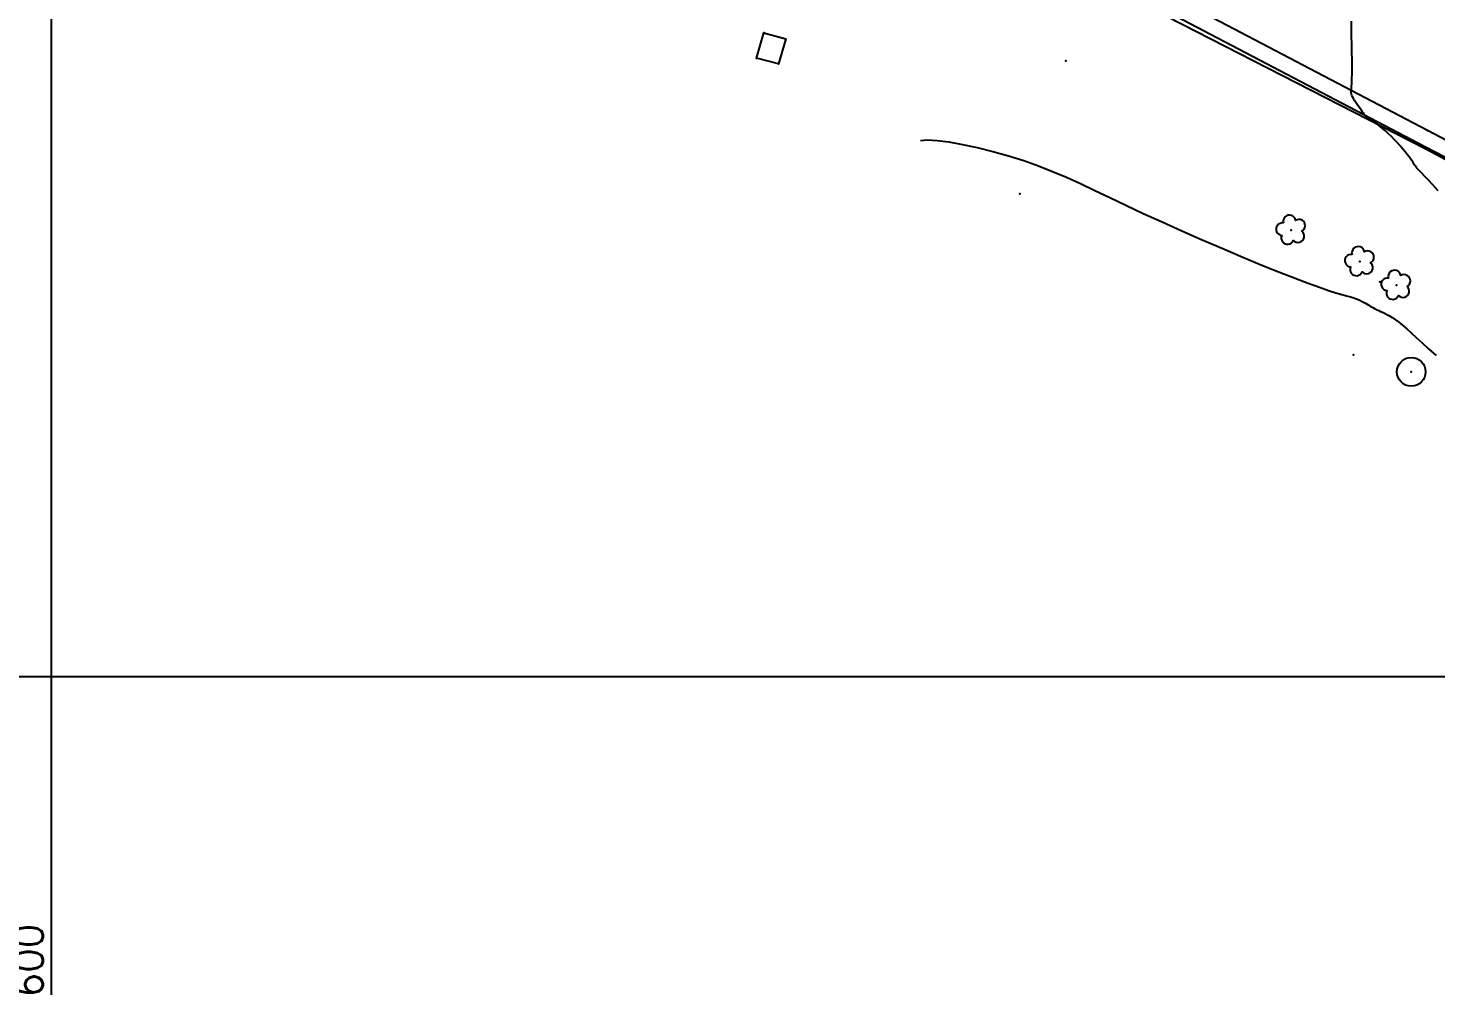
# Model space of a CAD drawing. Header units: metres. Extents: x 820373 to 834957, y 7564678 to 7566875.
# Drawn here: x 821598.8 to 821672.5, y 7564783.8 to 7564833.9 of the extents above; entities that cross this region are included whole.
import ezdxf
from ezdxf.enums import TextEntityAlignment as Align

# ---------------------------------------------------------------- set-up
doc = ezdxf.new("R2010")
doc.units = ezdxf.units.M
for name, color, linetype in [('P-MALHA-IMPAR', 1, 'Continuous'), ('XREF_TOP$0$T-HM-COTA', 252, 'Continuous'), ('XREF_TOP$0$T-HM-CURVA_INTERMEDIÁRIA', 252, 'Continuous'), ('XREF_TOP$0$T-IU-CAIXA', 23, 'Continuous'), ('XREF_TOP$0$T-SI-FAIXA', 23, 'Continuous'), ('XREF_TOP$0$T-SI-PLACA', 252, 'Continuous'), ('XREF_TOP$0$T-SV-GUARD_RAIL', 23, 'Continuous'), ('XREF_TOP$0$T-SV-RUA_PAVIMENTADA', 23, 'Continuous'), ('XREF_TOP$0$T-VE-ÁRVORE_ISOLADA', 92, 'Continuous')]:
    doc.layers.add(name, color=color, linetype=linetype)
doc.styles.add('R60', font='romans.shx', dxfattribs={"height": 1.5})
doc.styles.add('XREF_TOP$0$ROMANS', font='arial.ttf', dxfattribs={"height": 1.5})

# ---------------------------------------------------------------- blocks, each defined once
blk = doc.blocks.new('MALHA-IMPAR')
at = {"layer": 'P-MALHA-IMPAR'}
for p, q in [((821600, 7564770.513), (821600, 7565021.066)), ((821518.069, 7564800), (821899.468, 7564800))]:
    blk.add_line(p, q, dxfattribs=at)
at = {"layer": 'P-MALHA-IMPAR', "style": 'R60'}
blk.add_text('E=821600', height=1.5, rotation=90, dxfattribs=at).set_placement((821600, 7564781.763), align=Align.BOTTOM_CENTER)
blk = doc.blocks.new('XREF_TOP$0$PONTO')
at = {"layer": 'XREF_TOP$0$T-HM-COTA'}
blk.add_point((0, 0), dxfattribs=at)
blk = doc.blocks.new('XREF_TOP$0$PLACA 01')
blk.add_circle((0, 0), 0.75)
at = {"style": 'XREF_TOP$0$ROMANS'}
blk.add_attdef('PL', text='', height=1.5, dxfattribs=at).set_placement((1.5, 0), align=Align.MIDDLE_LEFT)
blk = doc.blocks.new('XREF_TOP$0$ÁRVORE')
blk.add_lwpolyline([(0.529, -0.168, 1.042775), (0.333, 0.459, 1.014331), (-0.324, 0.448, 1.067599), (-0.532, -0.175, 1.030737), (0.001, -0.559, 1.044577)], format="xyb", close=True)
at = {"style": 'XREF_TOP$0$ROMANS'}
blk.add_attdef('ARV', text='', height=1.5, dxfattribs=at).set_placement((1.504, 0.037), align=Align.MIDDLE_LEFT)
blk = doc.blocks.new('XREF_TOP')
at = {"layer": 'XREF_TOP$0$T-HM-CURVA_INTERMEDIÁRIA', "flags": 128}
for points in [[(821645.502, 7564828.066), (821645.861, 7564828.095), (821646.363, 7564828.067), (821646.983, 7564827.986), (821647.692, 7564827.86), (821648.465, 7564827.694), (821649.275, 7564827.492), (821650.095, 7564827.262), (821650.899, 7564827.009), (821651.667, 7564826.737), (821652.407, 7564826.446), (821653.135, 7564826.136), (821653.868, 7564825.805), (821654.621, 7564825.452), (821655.409, 7564825.075), (821656.249, 7564824.675), (821657.156, 7564824.249), (821658.14, 7564823.799), (821659.179, 7564823.334), (821660.248, 7564822.865), (821661.321, 7564822.403), (821662.369, 7564821.959), (821663.367, 7564821.545), (821664.288, 7564821.171), (821665.105, 7564820.85), (821665.799, 7564820.588), (821666.376, 7564820.381), (821666.85, 7564820.22), (821667.236, 7564820.098), (821667.548, 7564820.006), (821667.799, 7564819.935), (821668.003, 7564819.878), (821668.176, 7564819.826), (821668.328, 7564819.773), (821668.463, 7564819.718), (821668.584, 7564819.662), (821668.693, 7564819.606), (821668.79, 7564819.551), (821668.879, 7564819.497), (821668.961, 7564819.446), (821669.038, 7564819.399), (821669.112, 7564819.356), (821669.184, 7564819.316), (821669.257, 7564819.278), (821669.331, 7564819.241), (821669.409, 7564819.204), (821669.493, 7564819.164), (821669.584, 7564819.121), (821669.683, 7564819.073), (821669.793, 7564819.02), (821669.915, 7564818.957), (821670.049, 7564818.882), (821670.197, 7564818.792), (821670.36, 7564818.683), (821670.54, 7564818.552), (821670.737, 7564818.396), (821670.953, 7564818.212), (821671.19, 7564817.997), (821671.454, 7564817.749), (821671.754, 7564817.468), (821672.096, 7564817.154), (821672.489, 7564816.804)], [(821672.605, 7564825.426), (821672.31, 7564825.743), (821672.069, 7564826), (821671.88, 7564826.201), (821671.734, 7564826.355), (821671.624, 7564826.47), (821671.545, 7564826.554), (821671.487, 7564826.617), (821671.445, 7564826.667), (821671.411, 7564826.712), (821671.378, 7564826.759), (821671.345, 7564826.811), (821671.308, 7564826.871), (821671.264, 7564826.939), (821671.212, 7564827.017), (821671.149, 7564827.108), (821671.073, 7564827.212), (821670.981, 7564827.332), (821670.871, 7564827.468), (821670.746, 7564827.618), (821670.608, 7564827.776), (821670.462, 7564827.94), (821670.308, 7564828.104), (821670.152, 7564828.266), (821669.994, 7564828.42), (821669.84, 7564828.564), (821669.69, 7564828.693), (821669.547, 7564828.808), (821669.413, 7564828.91), (821669.289, 7564828.998), (821669.175, 7564829.075), (821669.075, 7564829.14), (821668.989, 7564829.195), (821668.918, 7564829.24), (821668.864, 7564829.276), (821668.823, 7564829.307), (821668.792, 7564829.335), (821668.765, 7564829.364), (821668.741, 7564829.397), (821668.714, 7564829.437), (821668.68, 7564829.489), (821668.637, 7564829.554), (821668.58, 7564829.635), (821668.513, 7564829.73), (821668.44, 7564829.833), (821668.364, 7564829.942), (821668.289, 7564830.051), (821668.22, 7564830.156), (821668.159, 7564830.255), (821668.11, 7564830.341), (821668.077, 7564830.414), (821668.058, 7564830.481), (821668.049, 7564830.552), (821668.05, 7564830.635), (821668.056, 7564830.741), (821668.066, 7564830.879), (821668.076, 7564831.059), (821668.085, 7564831.29), (821668.089, 7564831.579), (821668.09, 7564831.917), (821668.087, 7564832.292), (821668.083, 7564832.692), (821668.076, 7564833.106), (821668.068, 7564833.522), (821668.061, 7564833.927), (821668.053, 7564834.311)]]:
    blk.add_lwpolyline(points, dxfattribs=at)
at = {"layer": 'XREF_TOP$0$T-IU-CAIXA'}
blk.add_polyline3d([(821637.298, 7564833.697, 843.378), (821638.447, 7564833.39, 843.376), (821638.053, 7564832.069, 843.489), (821636.904, 7564832.376, 843.491)], close=True, dxfattribs=at)
at = {"layer": 'XREF_TOP$0$T-SI-FAIXA'}
blk.add_polyline3d([(821732.832, 7564796.647, 844.955), (821709.408, 7564809.009, 844.854), (821690.191, 7564819.037, 844.552), (821672.044, 7564828.584, 844.151), (821655.389, 7564837.337, 843.508), (821636.793, 7564847.122, 842.494), (821619.749, 7564855.617, 841.473), (821602.614, 7564863.299, 840.618), (821579.515, 7564872.404, 839.313)], dxfattribs=at)
at = {"layer": 'XREF_TOP$0$T-SV-GUARD_RAIL', "ltscale": 22}
blk.add_polyline3d([(821732.275, 7564795.811, 844.855), (821708.957, 7564808.147, 844.735), (821689.718, 7564818.112, 844.462), (821671.95, 7564827.615, 844.068), (821655.399, 7564836.085, 843.549), (821636.261, 7564846.227, 842.381), (821619.228, 7564854.35, 841.311), (821611.298, 7564857.124, 841.133)], dxfattribs=at)
at = {"layer": 'XREF_TOP$0$T-SV-RUA_PAVIMENTADA', "ltscale": 22}
blk.add_polyline3d([(821747.893, 7564777.237, 845.068), (821747.125, 7564779.618, 845.05), (821746.163, 7564781.927, 845.032), (821745.015, 7564784.15, 845.015), (821743.688, 7564786.27, 844.998), (821742.19, 7564788.274, 844.982), (821740.524, 7564790.157, 844.966), (821738.707, 7564791.895, 844.95), (821736.753, 7564793.478, 844.935), (821734.675, 7564794.893, 844.92), (821732.487, 7564796.131, 844.905), (821709.11, 7564808.497, 844.825), (821689.959, 7564818.384, 844.547), (821671.929, 7564827.72, 844.108), (821655.609, 7564836.287, 843.547), (821636.557, 7564846.598, 842.467), (821619.569, 7564855.335, 841.465), (821602.379, 7564862.641, 840.562), (821579.333, 7564871.688, 839.332)], dxfattribs=at)
at = {"layer": 'XREF_TOP$0$T-HM-COTA', "rotation": 155.5308333333333}
for p in [(821637.298, 7564833.697, 843.378), (821636.904, 7564832.376, 843.491), (821638.053, 7564832.069, 843.489), (821653.111, 7564832.229, 843.066), (821672.044, 7564828.584, 844.151), (821671.929, 7564827.72, 844.108), (821671.95, 7564827.615, 844.068), (821650.692, 7564825.278, 844.356), (821664.904, 7564823.373, 843.449), (821668.504, 7564821.729, 843.643), (821669.55, 7564820.662, 843.699), (821670.409, 7564820.49, 843.66), (821668.158, 7564816.849, 844.574), (821671.186, 7564815.955, 844.454)]:
    blk.add_blockref('XREF_TOP$0$PONTO', p, dxfattribs=at)
at = {"layer": 'XREF_TOP$0$T-SI-PLACA', "rotation": 155.5308673040815}
blk.add_blockref('XREF_TOP$0$PLACA 01', (821671.186, 7564815.955, 844.454), dxfattribs=at)
at = {"layer": 'XREF_TOP$0$T-VE-ÁRVORE_ISOLADA', "rotation": 155.5308673040815}
for p in [(821664.904, 7564823.373, 843.449), (821668.504, 7564821.729, 843.643), (821670.409, 7564820.49, 843.66)]:
    blk.add_blockref('XREF_TOP$0$ÁRVORE', p, dxfattribs=at)

msp = doc.modelspace()

# ---------------------------------------------------------------- block references
at = {"ltscale": 100}
msp.add_blockref('XREF_TOP', (0, 0), dxfattribs=at)
at = {"layer": 'P-MALHA-IMPAR'}
msp.add_blockref('MALHA-IMPAR', (0, 0), dxfattribs=at)

doc.saveas('drawing.dxf')
